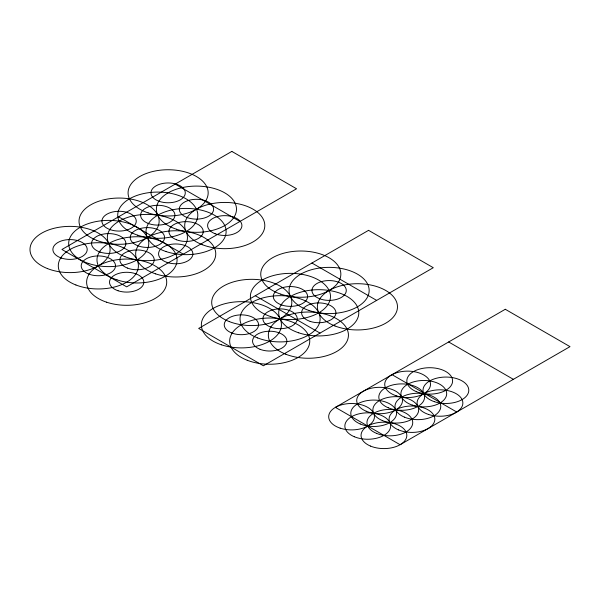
<?xml version="1.0" encoding="UTF-8"?>
<svg xmlns="http://www.w3.org/2000/svg" width="600" height="600" viewBox="0 0 600 600"><rect width="100%" height="100%" fill="white"/><g stroke="black" fill="none" stroke-linecap="round" stroke-linejoin="round"><path stroke-width="0.9" d="M175.215 184.102L239.933 221.468M311.933 263.032L376.65 300.397M448.65 341.97L513.368 379.335M118.583 216.795L183.3 254.16M255.3 295.733L320.025 333.097M392.025 374.663L456.743 412.028M231.84 151.41L61.95 249.487L126.675 286.853L296.558 188.775L231.84 151.41M368.558 230.34L198.675 328.425L263.392 365.79L433.283 267.705L368.558 230.34M505.283 309.278L335.392 407.362L400.11 444.728L570 346.642L505.283 309.278M202.312 244.702A40.043 23.115 0 0 0 264.697 227.205A40.043 23.115 0 0 0 207.263 204.757A40.043 23.115 0 0 0 202.312 244.702M148.11 212.88A40.043 23.115 0 0 0 208.17 192.862A40.043 23.115 0 0 0 148.11 172.837A40.043 23.115 0 0 0 148.11 212.88M176.422 229.23A40.043 23.115 0 0 0 236.483 209.212A40.043 23.115 0 0 0 176.422 189.188A40.043 23.115 0 0 0 176.422 229.23M166.058 251.558A40.043 23.115 0 0 0 226.125 231.54A40.043 23.115 0 0 0 166.058 211.515A40.043 23.115 0 0 0 166.058 251.558M137.745 235.215A40.043 23.115 0 0 0 197.805 215.19A40.043 23.115 0 0 0 137.745 195.173A40.043 23.115 0 0 0 137.745 235.215M155.692 273.892A40.043 23.115 0 0 0 215.76 253.868A40.043 23.115 0 0 0 155.692 233.85A40.043 23.115 0 0 0 155.692 273.892M96.637 240.322A40.043 23.115 0 0 0 159.03 222.825A40.043 23.115 0 0 0 101.587 200.377A40.043 23.115 0 0 0 96.637 240.322M124.958 256.673A40.043 23.115 0 0 0 187.343 239.175A40.043 23.115 0 0 0 129.9 216.728A40.043 23.115 0 0 0 124.958 256.673M117.015 279.877A40.043 23.115 0 0 0 177.083 259.853A40.043 23.115 0 0 0 117.015 239.835A40.043 23.115 0 0 0 117.015 279.877M88.703 263.528A40.043 23.115 0 0 0 148.762 243.51A40.043 23.115 0 0 0 88.703 223.485A40.043 23.115 0 0 0 88.703 263.528M106.65 302.205A40.043 23.115 0 0 0 166.718 282.188A40.043 23.115 0 0 0 106.65 262.163A40.043 23.115 0 0 0 106.65 302.205M47.595 268.635A40.043 23.115 0 0 0 109.988 251.138A40.043 23.115 0 0 0 52.545 228.697A40.043 23.115 0 0 0 47.595 268.635M75.915 284.985A40.043 23.115 0 0 0 138.3 267.487A40.043 23.115 0 0 0 80.858 245.04A40.043 23.115 0 0 0 75.915 284.985M334.987 325.972A40.043 23.115 0 0 0 397.373 308.475A40.043 23.115 0 0 0 339.938 286.028A40.043 23.115 0 0 0 334.987 325.972M280.778 294.15A40.043 23.115 0 0 0 340.845 274.132A40.043 23.115 0 0 0 280.778 254.108A40.043 23.115 0 0 0 280.778 294.15M309.097 310.5A40.043 23.115 0 0 0 369.157 290.475A40.043 23.115 0 0 0 309.097 270.457A40.043 23.115 0 0 0 309.097 310.5M298.733 332.827A40.043 23.115 0 0 0 358.8 312.81A40.043 23.115 0 0 0 298.733 292.785A40.043 23.115 0 0 0 298.733 332.827M270.42 316.485A40.043 23.115 0 0 0 330.48 296.46A40.043 23.115 0 0 0 270.42 276.442A40.043 23.115 0 0 0 270.42 316.485M285.945 354.285A40.043 23.115 0 0 0 348.33 336.788A40.043 23.115 0 0 0 290.895 314.347A40.043 23.115 0 0 0 285.945 354.285M229.312 321.593A40.043 23.115 0 0 0 291.705 304.095A40.043 23.115 0 0 0 234.263 281.647A40.043 23.115 0 0 0 229.312 321.593M257.632 337.935A40.043 23.115 0 0 0 320.017 320.445A40.043 23.115 0 0 0 262.575 297.998A40.043 23.115 0 0 0 257.632 337.935M247.267 360.27A40.043 23.115 0 0 0 309.653 342.772A40.043 23.115 0 0 0 252.218 320.332A40.043 23.115 0 0 0 247.267 360.27M221.377 344.798A40.043 23.115 0 0 0 281.438 324.78A40.043 23.115 0 0 0 221.377 304.755A40.043 23.115 0 0 0 221.377 344.798M260.093 349.327A17.16 9.908 0 0 0 286.83 341.827A17.16 9.908 0 0 0 262.215 332.212A17.16 9.908 0 0 0 260.093 349.327M231.78 332.985A17.16 9.908 0 0 0 258.517 325.485A17.16 9.908 0 0 0 233.895 315.862A17.16 9.908 0 0 0 231.78 332.985M270.457 327A17.16 9.908 0 0 0 297.195 319.5A17.16 9.908 0 0 0 272.58 309.877A17.16 9.908 0 0 0 270.457 327M310.17 321.39A17.16 9.908 0 0 0 335.918 312.81A17.16 9.908 0 0 0 310.17 304.23A17.16 9.908 0 0 0 310.17 321.39M281.858 305.04A17.16 9.908 0 0 0 307.597 296.46A17.16 9.908 0 0 0 281.858 287.88A17.16 9.908 0 0 0 281.858 305.04M319.5 298.688A17.16 9.908 0 0 0 346.237 291.188A17.16 9.908 0 0 0 321.623 281.565A17.16 9.908 0 0 0 319.5 298.688M118.095 290.767A17.16 9.908 0 0 0 143.835 282.188A17.16 9.908 0 0 0 118.095 273.608A17.16 9.908 0 0 0 118.095 290.767M88.74 274.043A17.16 9.908 0 0 0 115.477 266.543A17.16 9.908 0 0 0 90.863 256.928A17.16 9.908 0 0 0 88.74 274.043M61.463 258.067A17.16 9.908 0 0 0 87.203 249.487A17.16 9.908 0 0 0 61.463 240.907A17.16 9.908 0 0 0 61.463 258.067M100.14 252.09A17.16 9.908 0 0 0 125.88 243.51A17.16 9.908 0 0 0 100.14 234.923A17.16 9.908 0 0 0 100.14 252.09M127.417 268.058A17.16 9.908 0 0 0 154.155 260.558A17.16 9.908 0 0 0 129.54 250.942A17.16 9.908 0 0 0 127.417 268.058M137.782 245.73A17.16 9.908 0 0 0 164.52 238.23A17.16 9.908 0 0 0 139.905 228.608A17.16 9.908 0 0 0 137.782 245.73M167.137 262.447A17.16 9.908 0 0 0 192.877 253.868A17.16 9.908 0 0 0 167.137 245.288A17.16 9.908 0 0 0 167.137 262.447M110.505 229.755A17.16 9.908 0 0 0 136.245 221.175A17.16 9.908 0 0 0 110.505 212.595A17.16 9.908 0 0 0 110.505 229.755M148.148 223.395A17.16 9.908 0 0 0 174.885 215.903A17.16 9.908 0 0 0 150.262 206.28A17.16 9.908 0 0 0 148.148 223.395M176.46 239.745A17.16 9.908 0 0 0 203.197 232.245A17.16 9.908 0 0 0 178.583 222.63A17.16 9.908 0 0 0 176.46 239.745M186.825 217.417A17.16 9.908 0 0 0 213.562 209.917A17.16 9.908 0 0 0 188.947 200.295A17.16 9.908 0 0 0 186.825 217.417M215.138 233.76A17.16 9.908 0 0 0 241.875 226.26A17.16 9.908 0 0 0 217.26 216.645A17.16 9.908 0 0 0 215.138 233.76M159.547 201.442A17.16 9.908 0 0 0 185.288 192.862A17.16 9.908 0 0 0 159.547 184.282A17.16 9.908 0 0 0 159.547 201.442M340.132 428.138A22.883 13.207 0 0 0 374.452 416.7A22.883 13.207 0 0 0 340.132 405.263A22.883 13.207 0 0 0 340.132 428.138M370.507 446.077A22.883 13.207 0 0 0 406.695 436.748A22.883 13.207 0 0 0 374.603 423.322A22.883 13.207 0 0 0 370.507 446.077M354.322 436.74A22.883 13.207 0 0 0 390.51 427.403A22.883 13.207 0 0 0 358.418 413.978A22.883 13.207 0 0 0 354.322 436.74M434.46 401.707A22.883 13.207 0 0 0 468.787 390.263A22.883 13.207 0 0 0 434.46 378.825A22.883 13.207 0 0 0 434.46 401.707M416.295 391.62A22.883 13.207 0 0 0 452.482 382.282A22.883 13.207 0 0 0 420.39 368.858A22.883 13.207 0 0 0 416.295 391.62M428.543 414.465A22.883 13.207 0 0 0 462.862 403.02A22.883 13.207 0 0 0 428.543 391.582A22.883 13.207 0 0 0 428.543 414.465M396.18 395.783A22.883 13.207 0 0 0 430.5 384.338A22.883 13.207 0 0 0 396.18 372.9A22.883 13.207 0 0 0 396.18 395.783M412.357 405.12A22.883 13.207 0 0 0 446.685 393.683A22.883 13.207 0 0 0 412.357 382.245A22.883 13.207 0 0 0 412.357 405.12M404.452 417.143A22.883 13.207 0 0 0 440.64 407.805A22.883 13.207 0 0 0 408.548 394.38A22.883 13.207 0 0 0 404.452 417.143M388.275 407.798A22.883 13.207 0 0 0 424.455 398.467A22.883 13.207 0 0 0 392.362 385.043A22.883 13.207 0 0 0 388.275 407.798M398.528 429.9A22.883 13.207 0 0 0 434.715 420.57A22.883 13.207 0 0 0 402.623 407.145A22.883 13.207 0 0 0 398.528 429.9M366.173 411.217A22.883 13.207 0 0 0 402.353 401.888A22.883 13.207 0 0 0 370.26 388.463A22.883 13.207 0 0 0 366.173 411.217M382.35 420.562A22.883 13.207 0 0 0 418.537 411.225A22.883 13.207 0 0 0 386.445 397.8A22.883 13.207 0 0 0 382.35 420.562M376.425 433.32A22.883 13.207 0 0 0 412.612 423.99A22.883 13.207 0 0 0 380.52 410.558A22.883 13.207 0 0 0 376.425 433.32M360.248 423.975A22.883 13.207 0 0 0 396.435 414.645A22.883 13.207 0 0 0 364.343 401.22A22.883 13.207 0 0 0 360.248 423.975"/></g></svg>
